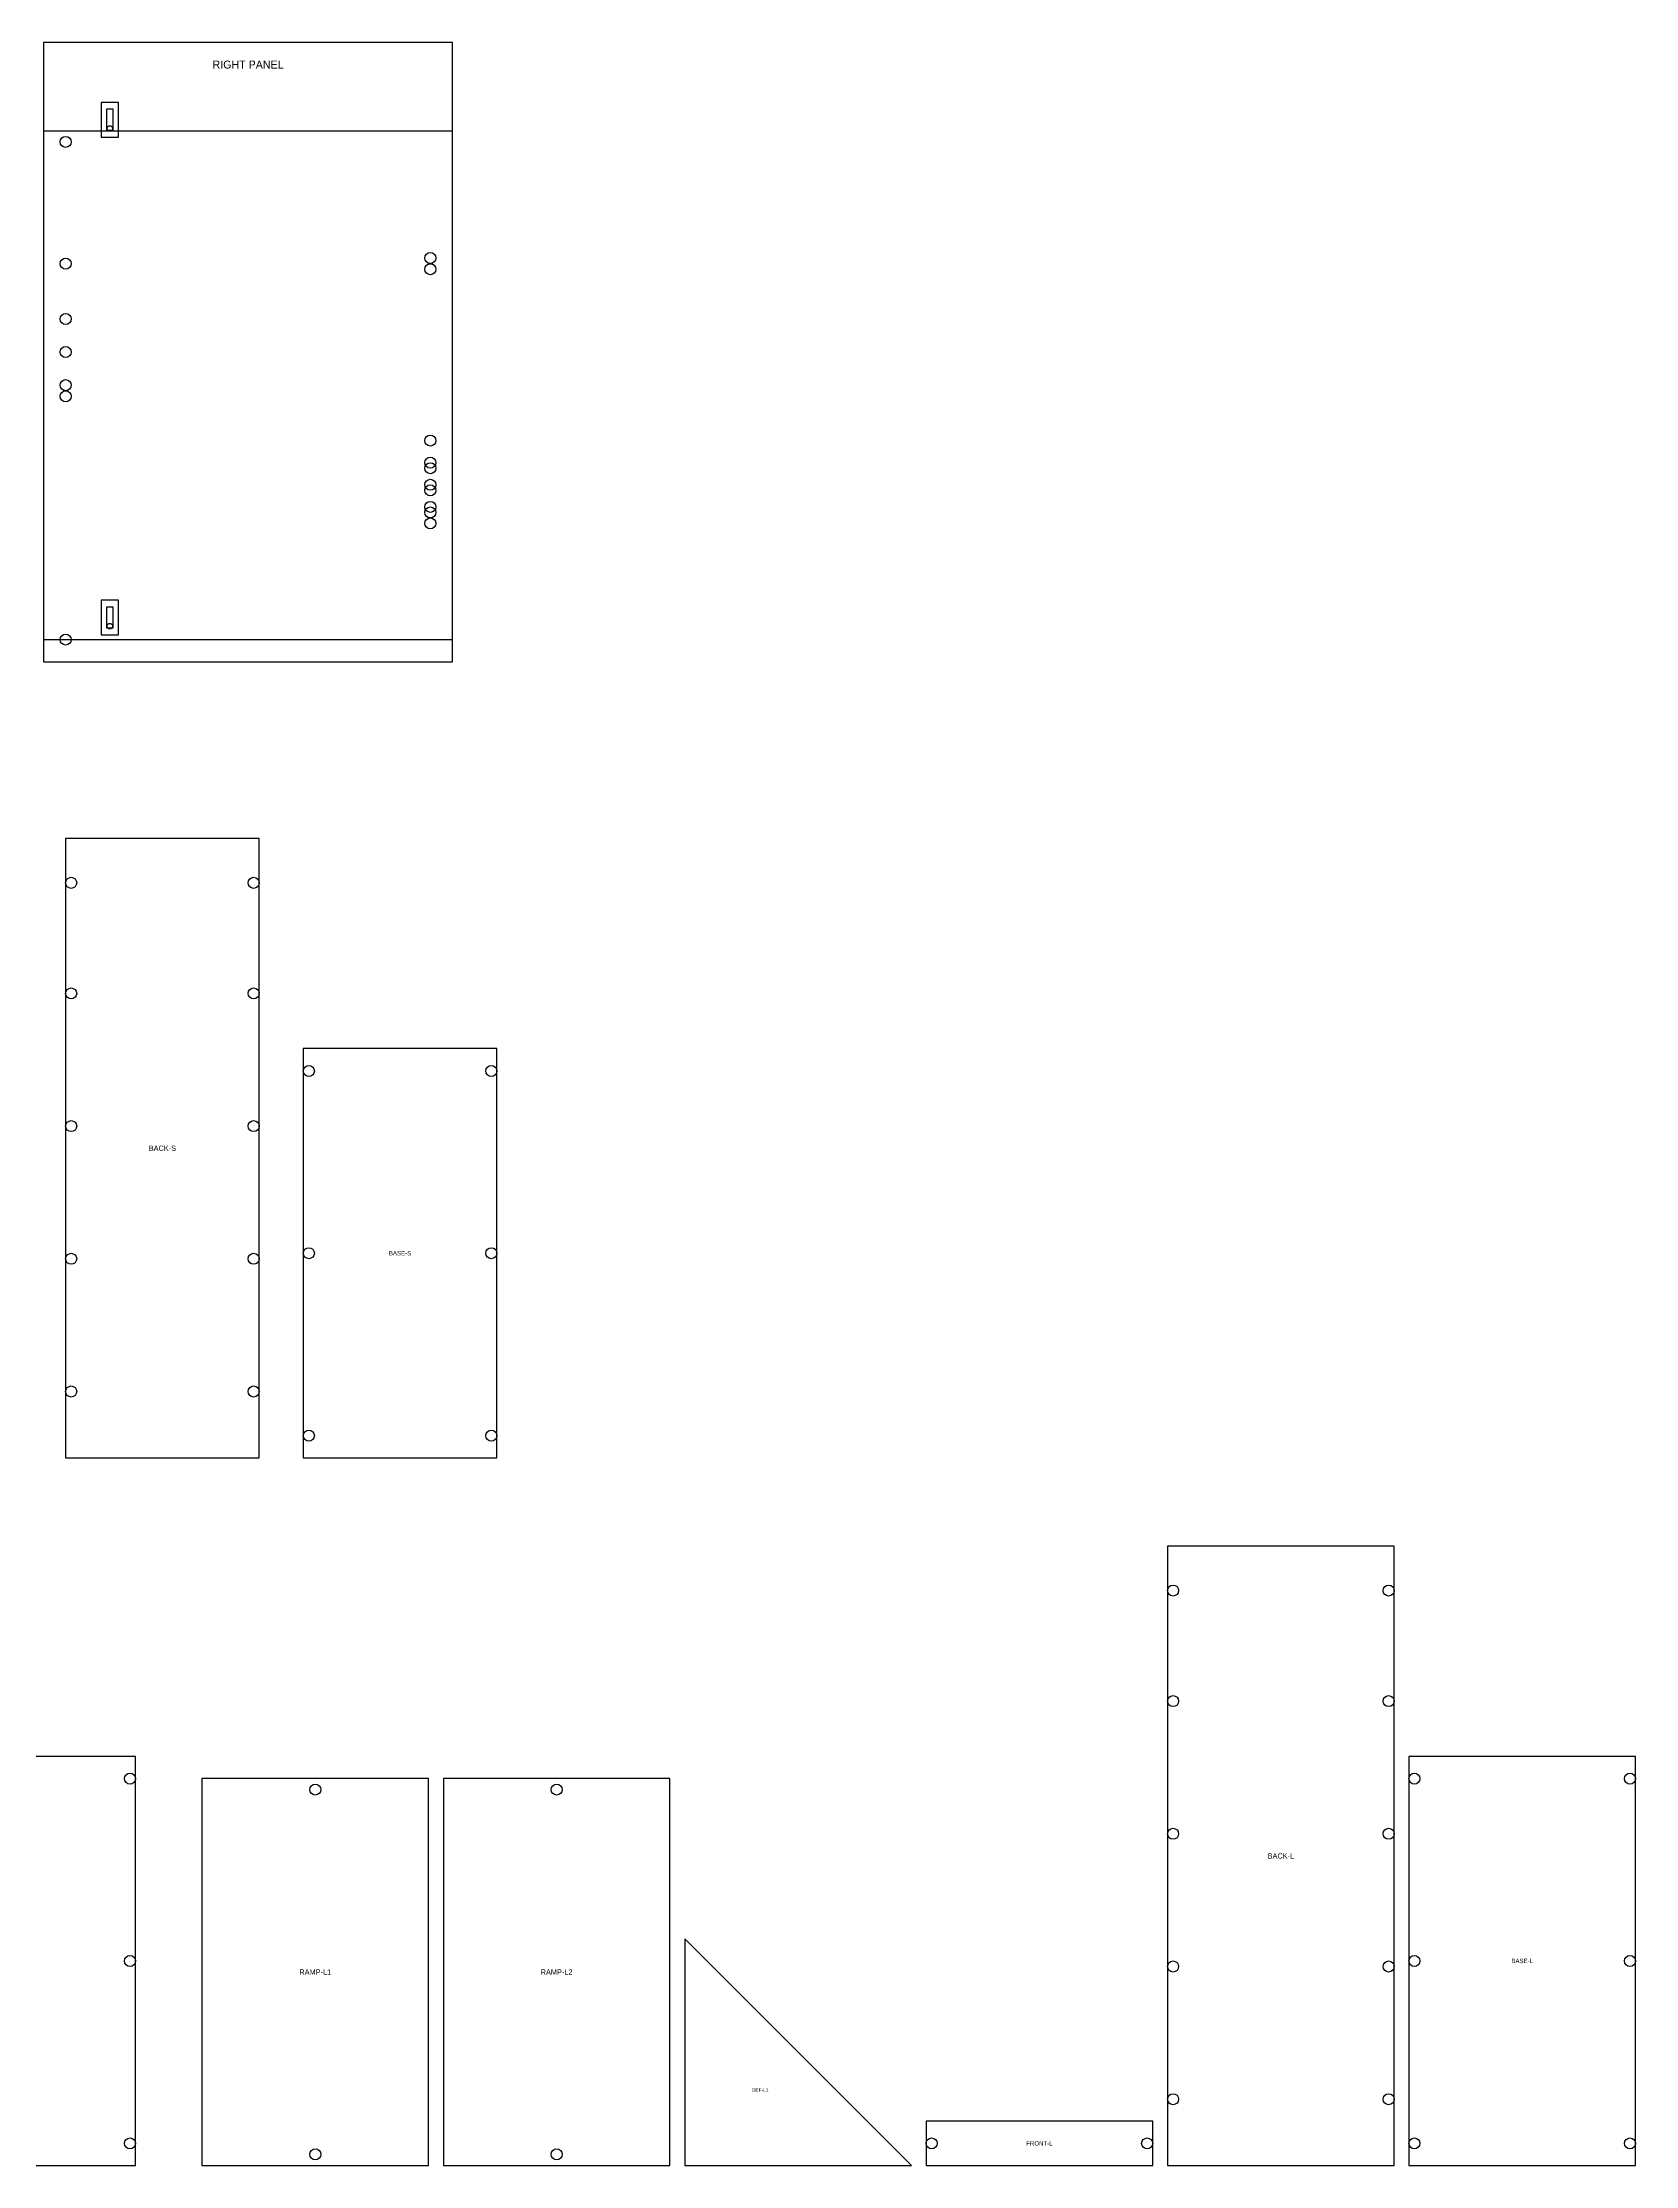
# Model space of a CAD drawing. Header units: millimetres. Extents: x 0 to 1956, y -15 to 1659.
# Drawn here: x 1041 to 1956, y 406 to 1626 of the extents above; entities that cross this region are included whole.
import ezdxf
from ezdxf.enums import TextEntityAlignment as Align

# ---------------------------------------------------------------- set-up
doc = ezdxf.new("R2010")
doc.units = ezdxf.units.MM
for name, color, linetype in [('ENGRAVE', 4, 'Continuous'), ('HOLES', 5, 'Continuous'), ('LABEL', 4, 'Continuous'), ('PANEL', 7, 'Continuous'), ('PART', 7, 'Continuous'), ('SENSOR', 1, 'Continuous')]:
    doc.layers.add(name, color=color, linetype=linetype)

msp = doc.modelspace()

# ---------------------------------------------------------------- linework, layer by layer
at = {"layer": 'ENGRAVE'}
for p, q in [((1041.4, 1574.8), (1276.3, 1574.8)), ((1041.4, 1282.7), (1276.3, 1282.7))]:
    msp.add_line(p, q, dxfattribs=at)
at = {"layer": 'HOLES'}
for centre in [(1054.1, 1568.5), (1054.1, 1498.6), (1263.6, 1501.8), (1263.6, 1495.4), (1054.1, 1466.8), (1054.1, 1447.8), (1054.1, 1428.8), (1054.1, 1422.4), (1263.6, 1397), (1263.6, 1384.3), (1263.6, 1381.1), (1263.6, 1371.6), (1263.6, 1368.4), (1263.6, 1358.9), (1263.6, 1355.7), (1263.6, 1349.4), (1054.1, 1282.7), (1057.3, 1143), (1162.1, 1143), (1057.3, 1079.5), (1162.1, 1079.5), (1193.8, 1035), (1298.6, 1035), (1057.3, 1003.3), (1162.1, 1003.3), (1057.3, 927.1), (1162.1, 927.1), (1193.8, 930.3), (1298.6, 930.3), (1057.3, 850.9), (1162.1, 850.9), (1193.8, 825.5), (1298.6, 825.5), (1690.2, 736.6), (1814, 736.6), (1690.2, 673.1), (1814, 673.1), (1091.1, 628.6), (1197.5, 622.3), (1336.1, 622.3), (1828.8, 628.6), (1952.6, 628.6), (1690.2, 596.9), (1814, 596.9), (1091.1, 523.9), (1828.8, 523.9), (1952.6, 523.9), (1690.2, 520.7), (1814, 520.7), (1690.2, 444.5), (1814, 444.5), (1091.1, 419.1), (1197.5, 412.8), (1336.1, 412.8), (1551.5, 419.1), (1675.3, 419.1), (1828.8, 419.1), (1952.6, 419.1)]:
    msp.add_circle(centre, 3.17, dxfattribs=at)
at = {"layer": 'PANEL'}
msp.add_lwpolyline([(1041.4, 1270), (1276.3, 1270), (1276.3, 1625.6), (1041.4, 1625.6), (1041.4, 1270)], close=True, dxfattribs=at)
at = {"layer": 'PART'}
for points in [[(1054.1, 812.8), (1165.2, 812.8), (1165.2, 1168.4), (1054.1, 1168.4), (1054.1, 812.8)], [(1190.6, 812.8), (1301.8, 812.8), (1301.8, 1047.8), (1190.6, 1047.8), (1190.6, 812.8)], [(1687, 406.4), (1817.2, 406.4), (1817.2, 762), (1687, 762), (1687, 406.4)], [(973.7, 406.4), (1094.3, 406.4), (1094.3, 641.3), (973.7, 641.3), (973.7, 406.4)], [(1825.6, 406.4), (1955.8, 406.4), (1955.8, 641.3), (1825.6, 641.3), (1825.6, 406.4)], [(1132.4, 406.4), (1262.6, 406.4), (1262.6, 628.6), (1132.4, 628.6), (1132.4, 406.4)], [(1271.1, 406.4), (1401.2, 406.4), (1401.2, 628.6), (1271.1, 628.6), (1271.1, 406.4)], [(1409.7, 406.4), (1539.9, 406.4), (1409.7, 536.6), (1409.7, 406.4)], [(1548.3, 406.4), (1678.5, 406.4), (1678.5, 431.8), (1548.3, 431.8), (1548.3, 406.4)]]:
    msp.add_lwpolyline(points, close=True, dxfattribs=at)
at = {"layer": 'SENSOR'}
for points in [[(1074.5, 1571.2), (1084.5, 1571.2), (1084.5, 1591.2), (1074.5, 1591.2), (1074.5, 1571.2)], [(1074.5, 1285.4), (1084.5, 1285.4), (1084.5, 1305.4), (1074.5, 1305.4), (1074.5, 1285.4)]]:
    msp.add_lwpolyline(points, dxfattribs=at)
for points in [[(1077.5, 1575.2), (1081.5, 1575.2), (1081.5, 1587.2), (1077.5, 1587.2), (1077.5, 1575.2)], [(1077.5, 1289.4), (1081.5, 1289.4), (1081.5, 1301.4), (1077.5, 1301.4), (1077.5, 1289.4)]]:
    msp.add_lwpolyline(points, close=True, dxfattribs=at)
for centre in [(1079.5, 1576.2), (1079.5, 1290.4)]:
    msp.add_circle(centre, 1.6, dxfattribs=at)

# ---------------------------------------------------------------- texts
at = {"layer": 'LABEL'}
for s, height, p in [('RIGHT PANEL', 4.572, (1158.9, 1612.9)), ('BACK-S', 3.05, (1109.7, 990.6)), ('BASE-S', 2.54, (1246.2, 930.3)), ('BACK-L', 3.05, (1752.1, 584.2)), ('BASE-L', 2.54, (1890.7, 523.9)), ('RAMP-L1', 3.05, (1197.5, 517.5)), ('RAMP-L2', 3.05, (1336.1, 517.5)), ('DEF-L1', 2.03, (1453.1, 449.8)), ('FRONT-L', 2.54, (1613.4, 419.1))]:
    msp.add_text(s, height=height, dxfattribs=at).set_placement(p, align=Align.MIDDLE_CENTER)

doc.saveas('drawing.dxf')
